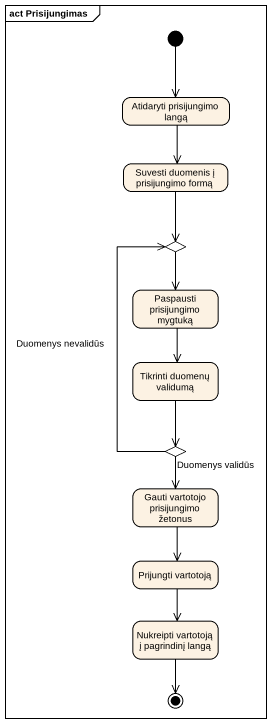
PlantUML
@startuml
mainframe act Prisijungimas
hide empty description
state "Atidaryti prisijungimo langą" as Atidaryti_prisijungimo_langą
state "Suvesti duomenis į prisijungimo formą" as Suvesti_duomenis_į
state choice1 <<choice>>
state "Paspausti prisijungimo mygtuką" as Paspausti_prisijungimo
state "Tikrinti duomenų validumą" as Tikrinti_duomenų_validumą
state choice2 <<choice>>
state "Gauti vartotojo prisijungimo žetonus" as Gauti_vartotojo
state "Prijungti vartotoją" as Prijungti_vartotoją
state "Nukreipti vartotoją į pagrindinį langą" as Nukreipti_vartotoją_į
[*] --> Atidaryti_prisijungimo_langą
Atidaryti_prisijungimo_langą --> Suvesti_duomenis_į
Suvesti_duomenis_į --> choice1
choice1 --> Paspausti_prisijungimo
Paspausti_prisijungimo --> Tikrinti_duomenų_validumą
Tikrinti_duomenų_validumą --> choice2
choice2 -up-> choice1 : Duomenys nevalidūs
choice2 --> Gauti_vartotojo : Duomenys validūs
Gauti_vartotojo --> Prijungti_vartotoją
Prijungti_vartotoją --> Nukreipti_vartotoją_į
Nukreipti_vartotoją_į --> [*]
@enduml
